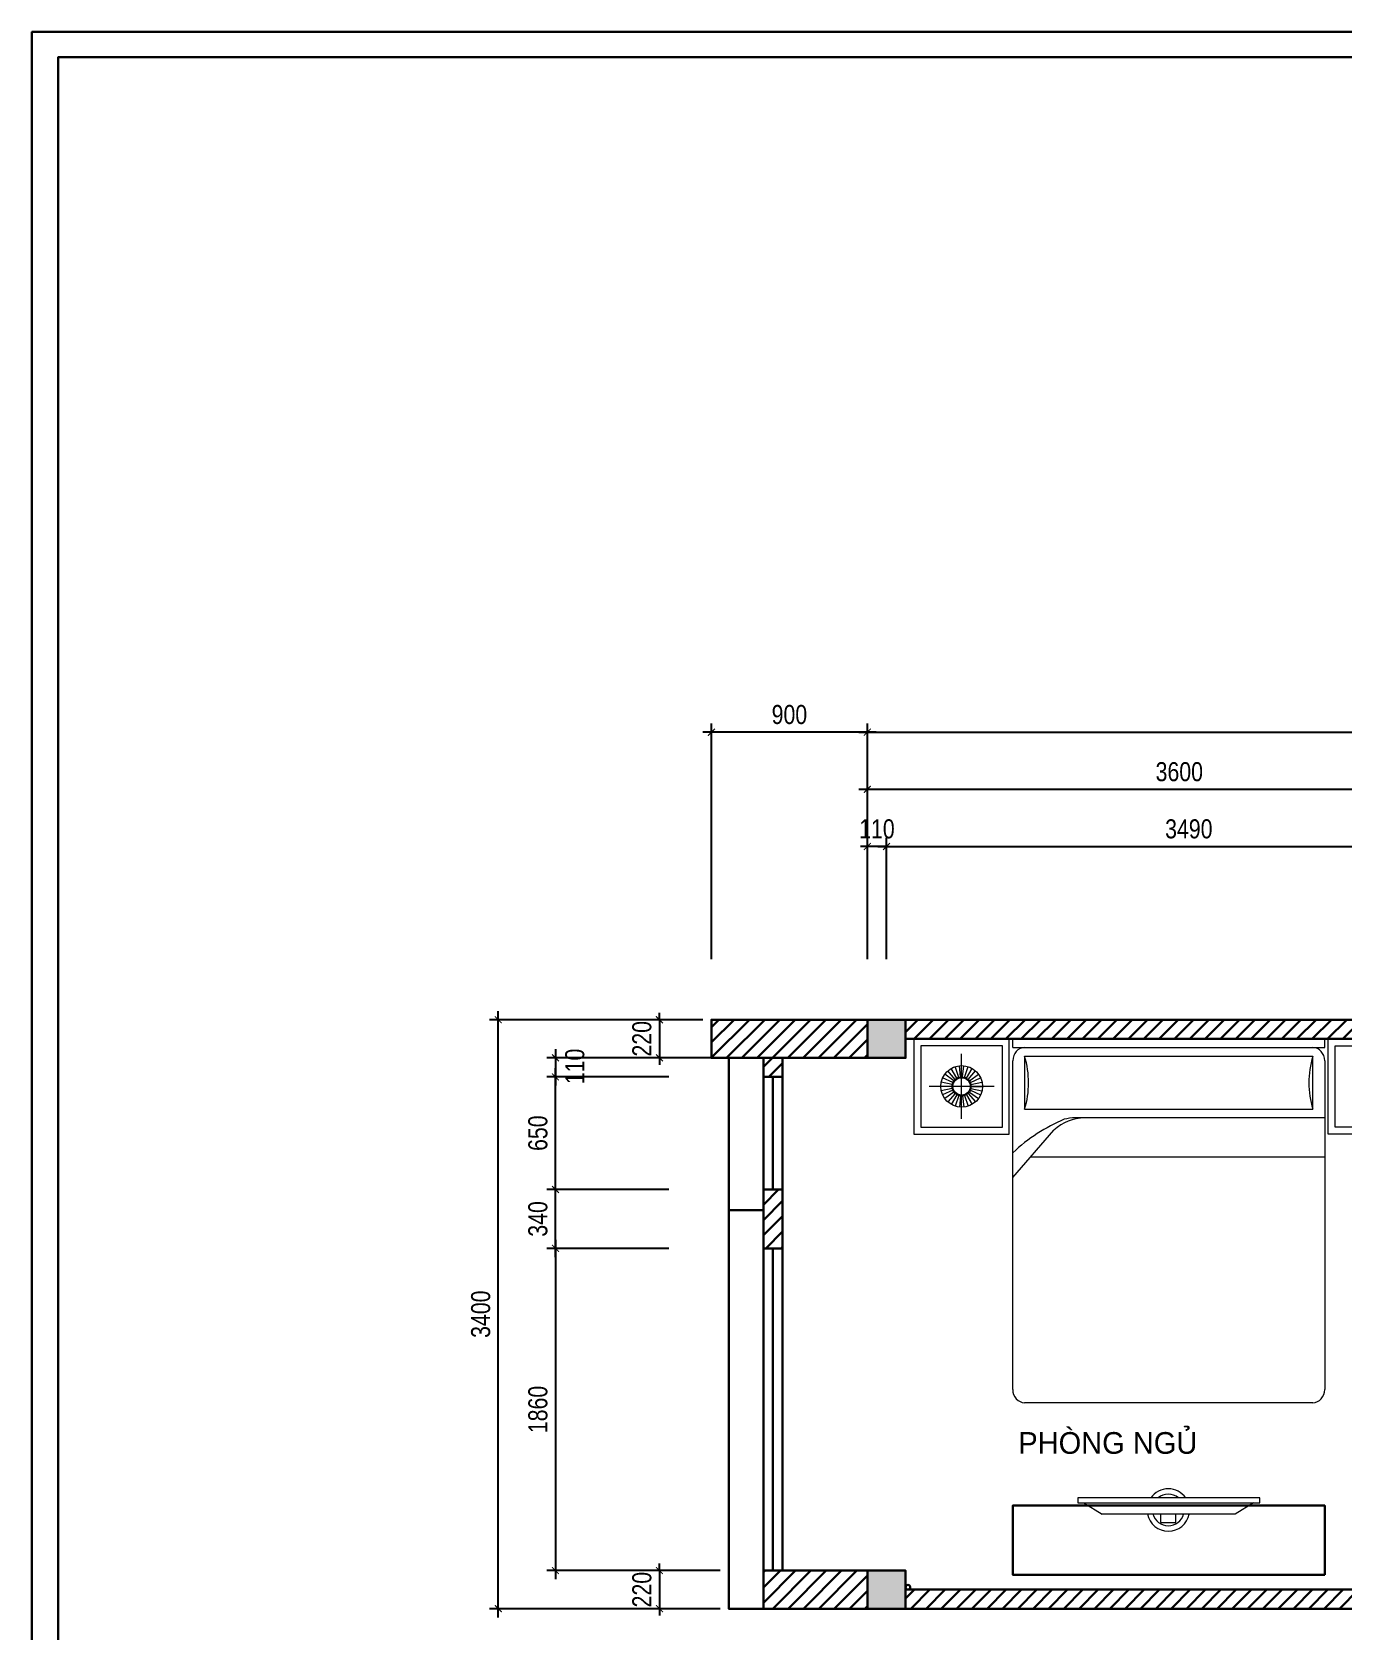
# Model space of a CAD drawing. Header units: millimetres. Extents: x -82962 to 19744, y -138000 to 4535.
# Drawn here: x -74503 to -66937, y -68765 to -59534 of the extents above; entities that cross this region are included whole.
import ezdxf

# ---------------------------------------------------------------- set-up
doc = ezdxf.new("R2010")
doc.units = ezdxf.units.MM
doc.header["$LTSCALE"] = 1000
doc.header["$MEASUREMENT"] = 0
doc.header["$PDMODE"] = 3
doc.layers.get('0').update_dxf_attribs({"lineweight": 30})
doc.layers.get('DEFPOINTS').update_dxf_attribs({"color": 4, "lineweight": 30})
doc.layers.add('NOITHAT', color=156, linetype='Continuous', lineweight=5)
doc.layers.add('THAY', color=4, linetype='Continuous', lineweight=30)
doc.styles.add('A2', font='VnAvantH.TTF')
doc.styles.add('dim', font='arial.ttf', dxfattribs={"width": 0.8})
doc.dimstyles.new('1-100-100', dxfattribs={"dimscale": 0, "dimtxt": 2.2, "dimasz": 0.8, "dimexe": 1, "dimexo": 1, "dimgap": 0.9, "dimtad": 1, "dimdec": 0, "dimzin": 0, "dimdsep": 46, "dimtxsty": 'dim', "dimblk1": 'ARCHTICK', "dimblk2": 'ARCHTICK', "dimsah": 1, "dimcen": 1, "dimdle": 1, "dimclrd": 256, "dimclre": 256, "dimclrt": 1, "dimadec": 0, "dimazin": 0, "dimtfac": 0.0001, "dimtdec": 0, "dimtix": 1, "dimtmove": 2, "dimatfit": 3, "dimldrblk": 'DOT', "dimfxl": 100, "dimtolj": 1, "dimtzin": 0, "dimarcsym": 0})

# ---------------------------------------------------------------- blocks, each defined once
blk = doc.blocks.new('_ARCHTICK')
at = {"color": 0, "linetype": 'ByBlock', "const_width": 0.15}
blk.add_lwpolyline([(-0.5, -0.5), (0.5, 0.5)], dxfattribs=at)
blk = doc.blocks.new('*D1347')
at = {"layer": 'DEFPOINTS', "color": 0, "ltscale": 0.2, "transparency": 16777216}
for p in [(-66081.9, -64236.5), (-69571.9, -64886.5), (-66081.9, -64936.5)]:
    blk.add_point(p, dxfattribs=at)
at = {"layer": 'THAY', "lineweight": -2, "ltscale": 0.2, "transparency": 16777216}
for p, q in [((-69621.9, -64236.5), (-66031.9, -64236.5)), ((-69571.9, -64836.5), (-69571.9, -64186.5)), ((-66081.9, -64886.5), (-66081.9, -64186.5))]:
    blk.add_line(p, q, dxfattribs=at)
at = {"layer": 'THAY', "lineweight": -2, "ltscale": 0.2, "transparency": 16777216, "xscale": 40.00000032884265, "yscale": 40.00000032884265, "zscale": 40.00000032884265, "rotation": 180}
blk.add_blockref('_ARCHTICK', (-69571.9, -64236.5), dxfattribs=at)
at = {"layer": 'THAY', "lineweight": -2, "ltscale": 0.2, "transparency": 16777216, "xscale": 40.00000032884265, "yscale": 40.00000032884265, "zscale": 40.00000032884265}
blk.add_blockref('_ARCHTICK', (-66081.9, -64236.5), dxfattribs=at)
at = {"layer": 'THAY', "color": 1, "ltscale": 0.2, "transparency": 16777216, "insert": (-67826.9, -64135.3), "char_height": 110, "attachment_point": 5, "style": 'dim'}
blk.add_mtext('\\A1;3490', dxfattribs=at)
blk = doc.blocks.new('_DOT')
at = {"color": 0, "linetype": 'ByBlock', "ltscale": 10}
blk.add_line((-0.5, 0), (-1, 0), dxfattribs=at)
at = {"color": 0, "linetype": 'ByBlock', "ltscale": 10, "const_width": 0.5}
blk.add_lwpolyline([(-0.25, 0, 1), (0.25, 0, 1)], format="xyb", close=True, dxfattribs=at)
blk = doc.blocks.new('*D1359')
at = {"layer": 'DEFPOINTS', "color": 0, "ltscale": 0.2, "transparency": 16777216}
for p in [(-69681.9, -63906.5), (-69681.9, -64936.5), (-66081.9, -64936.5)]:
    blk.add_point(p, dxfattribs=at)
at = {"layer": 'THAY', "lineweight": -2, "ltscale": 0.2, "transparency": 16777216}
for p, q in [((-69681.9, -64886.5), (-69681.9, -63856.5)), ((-66081.9, -64886.5), (-66081.9, -63856.5)), ((-66031.9, -63906.5), (-69731.9, -63906.5))]:
    blk.add_line(p, q, dxfattribs=at)
at = {"layer": 'THAY', "lineweight": -2, "ltscale": 0.2, "transparency": 16777216, "xscale": 40.00000032884265, "yscale": 40.00000032884265, "zscale": 40.00000032884265, "rotation": 180}
blk.add_blockref('_ARCHTICK', (-69681.9, -63906.5), dxfattribs=at)
at = {"layer": 'THAY', "lineweight": -2, "ltscale": 0.2, "transparency": 16777216, "xscale": 40.00000032884265, "yscale": 40.00000032884265, "zscale": 40.00000032884265}
blk.add_blockref('_ARCHTICK', (-66081.9, -63906.5), dxfattribs=at)
at = {"layer": 'THAY', "color": 1, "ltscale": 0.2, "transparency": 16777216, "insert": (-67881.9, -63805.3), "char_height": 110, "attachment_point": 5, "style": 'dim'}
blk.add_mtext('\\A1;3600', dxfattribs=at)
blk = doc.blocks.new('*D1360')
at = {"layer": 'DEFPOINTS', "color": 0, "ltscale": 0.2, "transparency": 16777216}
for p in [(-69681.9, -64236.5), (-69681.9, -64936.5), (-69571.9, -64936.5)]:
    blk.add_point(p, dxfattribs=at)
at = {"layer": 'THAY', "lineweight": -2, "ltscale": 0.2, "transparency": 16777216}
for p, q in [((-69681.9, -64236.5), (-69721.9, -64236.5)), ((-69681.9, -64886.5), (-69681.9, -64186.5)), ((-69571.9, -64236.5), (-69681.9, -64236.5)), ((-69571.9, -64886.5), (-69571.9, -64186.5)), ((-69571.9, -64236.5), (-69531.9, -64236.5))]:
    blk.add_line(p, q, dxfattribs=at)
at = {"layer": 'THAY', "lineweight": -2, "ltscale": 0.2, "transparency": 16777216, "xscale": 40.00000032884265, "yscale": 40.00000032884265, "zscale": 40.00000032884265}
blk.add_blockref('_ARCHTICK', (-69681.9, -64236.5), dxfattribs=at)
at = {"layer": 'THAY', "lineweight": -2, "ltscale": 0.2, "transparency": 16777216, "xscale": 40.00000032884265, "yscale": 40.00000032884265, "zscale": 40.00000032884265, "rotation": 180}
blk.add_blockref('_ARCHTICK', (-69571.9, -64236.5), dxfattribs=at)
at = {"layer": 'THAY', "color": 1, "ltscale": 0.2, "transparency": 16777216, "insert": (-69626.9, -64135.3), "char_height": 110, "attachment_point": 5, "style": 'dim'}
blk.add_mtext('\\A1;110', dxfattribs=at)
blk = doc.blocks.new('*D1361')
at = {"layer": 'DEFPOINTS', "color": 0, "ltscale": 0.2, "transparency": 16777216}
for p in [(-58181.9, -63576.5), (-69681.9, -64936.5), (-58181.9, -64936.5)]:
    blk.add_point(p, dxfattribs=at)
at = {"layer": 'THAY', "lineweight": -2, "ltscale": 0.2, "transparency": 16777216}
for p, q in [((-69731.9, -63576.5), (-58131.9, -63576.5)), ((-69681.9, -64886.5), (-69681.9, -63526.5)), ((-58181.9, -64886.5), (-58181.9, -63526.5))]:
    blk.add_line(p, q, dxfattribs=at)
at = {"layer": 'THAY', "lineweight": -2, "ltscale": 0.2, "transparency": 16777216, "xscale": 40.00000032884265, "yscale": 40.00000032884265, "zscale": 40.00000032884265, "rotation": 180}
blk.add_blockref('_ARCHTICK', (-69681.9, -63576.5), dxfattribs=at)
at = {"layer": 'THAY', "lineweight": -2, "ltscale": 0.2, "transparency": 16777216, "xscale": 40.00000032884265, "yscale": 40.00000032884265, "zscale": 40.00000032884265}
blk.add_blockref('_ARCHTICK', (-58181.9, -63576.5), dxfattribs=at)
at = {"layer": 'THAY', "color": 1, "ltscale": 0.2, "transparency": 16777216, "insert": (-63931.9, -63475.3), "char_height": 110, "attachment_point": 5, "style": 'dim'}
blk.add_mtext('\\A1;11500', dxfattribs=at)
blk = doc.blocks.new('*D1376')
at = {"layer": 'DEFPOINTS', "color": 0, "ltscale": 0.2, "transparency": 16777216}
for p in [(-70581.9, -65236.5), (-70881.9, -65456.5), (-70178.1, -65456.5)]:
    blk.add_point(p, dxfattribs=at)
at = {"layer": 'THAY', "lineweight": -2, "ltscale": 0.2, "transparency": 16777216}
for p, q in [((-70631.9, -65236.5), (-70931.9, -65236.5)), ((-70881.9, -65236.5), (-70881.9, -65196.5)), ((-70881.9, -65236.5), (-70881.9, -65456.5)), ((-70228.1, -65456.5), (-70931.9, -65456.5)), ((-70881.9, -65456.5), (-70881.9, -65496.5))]:
    blk.add_line(p, q, dxfattribs=at)
at = {"layer": 'THAY', "lineweight": -2, "ltscale": 0.2, "transparency": 16777216, "xscale": 40.00000032884265, "yscale": 40.00000032884265, "zscale": 40.00000032884265}
for p, rotation in [((-70881.9, -65236.5), 270), ((-70881.9, -65456.5), 90)]:
    blk.add_blockref('_ARCHTICK', p, dxfattribs=dict(at, rotation=rotation))
at = {"layer": 'THAY', "color": 1, "ltscale": 0.2, "transparency": 16777216, "insert": (-70983, -65346.5), "char_height": 110, "attachment_point": 5, "rotation": 90, "style": 'dim'}
blk.add_mtext('\\A1;220', dxfattribs=at)
blk = doc.blocks.new('*D1377')
at = {"layer": 'DEFPOINTS', "color": 0, "ltscale": 0.2, "transparency": 16777216}
for p in [(-70778.1, -65456.5), (-71481.9, -65566.5), (-70778.1, -65566.5)]:
    blk.add_point(p, dxfattribs=at)
at = {"layer": 'THAY', "lineweight": -2, "ltscale": 0.2, "transparency": 16777216}
for p, q in [((-71481.9, -65406.5), (-71481.9, -65616.5)), ((-70828.1, -65456.5), (-71531.9, -65456.5)), ((-70828.1, -65566.5), (-71531.9, -65566.5))]:
    blk.add_line(p, q, dxfattribs=at)
at = {"layer": 'THAY', "lineweight": -2, "ltscale": 0.2, "transparency": 16777216, "xscale": 40.00000032884265, "yscale": 40.00000032884265, "zscale": 40.00000032884265}
for p, rotation in [((-71481.9, -65456.5), 90), ((-71481.9, -65566.5), 270)]:
    blk.add_blockref('_ARCHTICK', p, dxfattribs=dict(at, rotation=rotation))
at = {"layer": 'THAY', "color": 1, "ltscale": 0.2, "transparency": 16777216, "insert": (-71369.9, -65506.2), "char_height": 110, "attachment_point": 5, "rotation": 90, "style": 'dim'}
blk.add_mtext('\\A1;110', dxfattribs=at)
blk = doc.blocks.new('*D1378')
at = {"layer": 'DEFPOINTS', "color": 0, "ltscale": 0.2, "transparency": 16777216}
for p in [(-70778.1, -66556.5), (-71481.9, -68416.5), (-70778.1, -68416.5)]:
    blk.add_point(p, dxfattribs=at)
at = {"layer": 'THAY', "lineweight": -2, "ltscale": 0.2, "transparency": 16777216}
for p, q in [((-71481.9, -66506.5), (-71481.9, -68466.5)), ((-70828.1, -66556.5), (-71531.9, -66556.5)), ((-70828.1, -68416.5), (-71531.9, -68416.5))]:
    blk.add_line(p, q, dxfattribs=at)
at = {"layer": 'THAY', "lineweight": -2, "ltscale": 0.2, "transparency": 16777216, "xscale": 40.00000032884265, "yscale": 40.00000032884265, "zscale": 40.00000032884265}
for p, rotation in [((-71481.9, -66556.5), 90), ((-71481.9, -68416.5), 270)]:
    blk.add_blockref('_ARCHTICK', p, dxfattribs=dict(at, rotation=rotation))
at = {"layer": 'THAY', "color": 1, "ltscale": 0.2, "transparency": 16777216, "insert": (-71583, -67486.5), "char_height": 110, "attachment_point": 5, "rotation": 90, "style": 'dim'}
blk.add_mtext('\\A1;1860', dxfattribs=at)
blk = doc.blocks.new('*D1379')
at = {"layer": 'DEFPOINTS', "color": 0, "ltscale": 0.2, "transparency": 16777216}
for p in [(-70481.9, -68416.5), (-70881.9, -68636.5), (-70481.9, -68636.5)]:
    blk.add_point(p, dxfattribs=at)
at = {"layer": 'THAY', "lineweight": -2, "ltscale": 0.2, "transparency": 16777216}
for p, q in [((-70881.9, -68416.5), (-70881.9, -68376.5)), ((-70531.9, -68416.5), (-70931.9, -68416.5)), ((-70881.9, -68416.5), (-70881.9, -68636.5)), ((-70531.9, -68636.5), (-70931.9, -68636.5)), ((-70881.9, -68636.5), (-70881.9, -68676.5))]:
    blk.add_line(p, q, dxfattribs=at)
at = {"layer": 'THAY', "lineweight": -2, "ltscale": 0.2, "transparency": 16777216, "xscale": 40.00000032884265, "yscale": 40.00000032884265, "zscale": 40.00000032884265}
for p, rotation in [((-70881.9, -68416.5), 270), ((-70881.9, -68636.5), 90)]:
    blk.add_blockref('_ARCHTICK', p, dxfattribs=dict(at, rotation=rotation))
at = {"layer": 'THAY', "color": 1, "ltscale": 0.2, "transparency": 16777216, "insert": (-70983, -68526.5), "char_height": 110, "attachment_point": 5, "rotation": 90, "style": 'dim'}
blk.add_mtext('\\A1;220', dxfattribs=at)
blk = doc.blocks.new('*D1380')
at = {"layer": 'DEFPOINTS', "color": 0, "ltscale": 0.2, "transparency": 16777216}
for p in [(-71811.9, -65236.5), (-70778.1, -65236.5), (-70778.1, -68636.5)]:
    blk.add_point(p, dxfattribs=at)
at = {"layer": 'THAY', "lineweight": -2, "ltscale": 0.2, "transparency": 16777216}
for p, q in [((-70828.1, -65236.5), (-71861.9, -65236.5)), ((-71811.9, -68686.5), (-71811.9, -65186.5)), ((-70828.1, -68636.5), (-71861.9, -68636.5))]:
    blk.add_line(p, q, dxfattribs=at)
at = {"layer": 'THAY', "lineweight": -2, "ltscale": 0.2, "transparency": 16777216, "xscale": 40.00000032884265, "yscale": 40.00000032884265, "zscale": 40.00000032884265}
for p, rotation in [((-71811.9, -65236.5), 90), ((-71811.9, -68636.5), 270)]:
    blk.add_blockref('_ARCHTICK', p, dxfattribs=dict(at, rotation=rotation))
at = {"layer": 'THAY', "color": 1, "ltscale": 0.2, "transparency": 16777216, "insert": (-71913.1, -66936.5), "char_height": 110, "attachment_point": 5, "rotation": 90, "style": 'dim'}
blk.add_mtext('\\A1;3400', dxfattribs=at)
blk = doc.blocks.new('*D1399')
at = {"layer": 'DEFPOINTS', "color": 0, "ltscale": 0.2, "transparency": 16777216}
for p in [(-71481.9, -65566.5), (-70778.1, -65566.5), (-70778.1, -66216.5)]:
    blk.add_point(p, dxfattribs=at)
at = {"layer": 'THAY', "lineweight": -2, "ltscale": 0.2, "transparency": 16777216}
for p, q in [((-71481.9, -66266.5), (-71481.9, -65516.5)), ((-70828.1, -65566.5), (-71531.9, -65566.5)), ((-70828.1, -66216.5), (-71531.9, -66216.5))]:
    blk.add_line(p, q, dxfattribs=at)
at = {"layer": 'THAY', "lineweight": -2, "ltscale": 0.2, "transparency": 16777216, "xscale": 40.00000032884265, "yscale": 40.00000032884265, "zscale": 40.00000032884265}
for p, rotation in [((-71481.9, -65566.5), 90), ((-71481.9, -66216.5), 270)]:
    blk.add_blockref('_ARCHTICK', p, dxfattribs=dict(at, rotation=rotation))
at = {"layer": 'THAY', "color": 1, "ltscale": 0.2, "transparency": 16777216, "insert": (-71583, -65891.5), "char_height": 110, "attachment_point": 5, "rotation": 90, "style": 'dim'}
blk.add_mtext('\\A1;650', dxfattribs=at)
blk = doc.blocks.new('*D1401')
at = {"layer": 'DEFPOINTS', "color": 0, "ltscale": 0.2, "transparency": 16777216}
for p in [(-70581.9, -63576.5), (-70581.9, -64936.5), (-69681.9, -64936.5)]:
    blk.add_point(p, dxfattribs=at)
at = {"layer": 'THAY', "lineweight": -2, "ltscale": 0.2, "transparency": 16777216}
for p, q in [((-69631.9, -63576.5), (-70631.9, -63576.5)), ((-70581.9, -64886.5), (-70581.9, -63526.5)), ((-69681.9, -64886.5), (-69681.9, -63526.5))]:
    blk.add_line(p, q, dxfattribs=at)
at = {"layer": 'THAY', "lineweight": -2, "ltscale": 0.2, "transparency": 16777216, "xscale": 40.00000032884265, "yscale": 40.00000032884265, "zscale": 40.00000032884265, "rotation": 180}
blk.add_blockref('_ARCHTICK', (-70581.9, -63576.5), dxfattribs=at)
at = {"layer": 'THAY', "lineweight": -2, "ltscale": 0.2, "transparency": 16777216, "xscale": 40.00000032884265, "yscale": 40.00000032884265, "zscale": 40.00000032884265}
blk.add_blockref('_ARCHTICK', (-69681.9, -63576.5), dxfattribs=at)
at = {"layer": 'THAY', "color": 1, "ltscale": 0.2, "transparency": 16777216, "insert": (-70131.9, -63475.3), "char_height": 110, "attachment_point": 5, "style": 'dim'}
blk.add_mtext('\\A1;900', dxfattribs=at)
blk = doc.blocks.new('*D1404')
at = {"layer": 'DEFPOINTS', "color": 0, "ltscale": 0.2, "transparency": 16777216}
for p in [(-71481.9, -66216.5), (-70778.1, -66216.5), (-70778.1, -66556.5)]:
    blk.add_point(p, dxfattribs=at)
at = {"layer": 'THAY', "lineweight": -2, "ltscale": 0.2, "transparency": 16777216}
for p, q in [((-71481.9, -66606.5), (-71481.9, -66166.5)), ((-70828.1, -66216.5), (-71531.9, -66216.5)), ((-70828.1, -66556.5), (-71531.9, -66556.5))]:
    blk.add_line(p, q, dxfattribs=at)
at = {"layer": 'THAY', "lineweight": -2, "ltscale": 0.2, "transparency": 16777216, "xscale": 40.00000032884262, "yscale": 40.00000032884262, "zscale": 40.00000032884262}
for p, rotation in [((-71481.9, -66216.5), 90), ((-71481.9, -66556.5), 270)]:
    blk.add_blockref('_ARCHTICK', p, dxfattribs=dict(at, rotation=rotation))
at = {"layer": 'THAY', "color": 1, "ltscale": 0.2, "transparency": 16777216, "insert": (-71583.1, -66386.5), "char_height": 110, "attachment_point": 5, "rotation": 90, "style": 'dim'}
blk.add_mtext('\\A1;340', dxfattribs=at)
blk = doc.blocks.new('A$C44F47C7C')
at = {"layer": 'NOITHAT'}
for p, q in [((570, 2050), (570, 2100.7)), ((570, 2100.7), (2370, 2100.7)), ((570, 2050), (2370, 2050)), ((2370, 2050), (2370, 2100.7)), ((2390, 1550.7), (2390, 2100.7)), ((2390, 2100.7), (2940, 2100.7)), ((2430, 1590.7), (2430, 2060.7)), ((2430, 2060.7), (2900, 2060.7)), ((2900, 2060.7), (2900, 1590.7)), ((2940, 2100.7), (2940, 1550.7)), ((275, 1638.2), (275, 2013.2)), ((570, 76), (570, 1974)), ((638.4, 1999.3), (638.4, 1694.7)), ((2301.6, 1999.3), (638.4, 1999.3)), ((2301.6, 1694.7), (2301.6, 1999.3)), ((2370, 1974), (2370, 76)), ((462.5, 1825.7), (87.5, 1825.7)), ((638.4, 1694.7), (2301.6, 1694.7)), ((570, 1299.9), (807.9, 1572.5)), ((2370, 1644), (929.9, 1644)), ((2900, 1590.7), (2430, 1590.7)), ((2940, 1550.7), (2390, 1550.7)), ((2370, 1416.7), (671.9, 1416.7)), ((2301.6, 0), (638.4, 0))]:
    blk.add_line(p, q, dxfattribs=at)
at = {"layer": 'NOITHAT', "lineweight": 5}
for p, q in [((258, 1878), (237.9, 1939.8)), ((269.3, 1880.4), (262.5, 1945)), ((280.7, 1880.4), (287.5, 1945)), ((292, 1878), (312.1, 1939.8)), ((221.2, 1837.1), (157.6, 1850.6)), ((224.8, 1848), (165.4, 1874.5)), ((230.5, 1858), (177.9, 1896.2)), ((238.2, 1866.5), (194.7, 1914.8)), ((247.5, 1873.3), (215, 1929.6)), ((302.5, 1873.3), (335, 1929.6)), ((311.8, 1866.5), (355.3, 1914.8)), ((319.5, 1858), (372.1, 1896.2)), ((325.2, 1848), (384.6, 1874.5)), ((328.8, 1837.1), (392.4, 1850.6)), ((2575.3, 1710.1), (2575.3, 1911.5)), ((2575.3, 1911.5), (2736.5, 1911.5)), ((2585.9, 1896.7), (2585.9, 1847.8)), ((2595.1, 1905.9), (2634.6, 1905.9)), ((2605.1, 1856.5), (2605.1, 1761.6)), ((2625.6, 1856.5), (2625.6, 1761.6)), ((2643.8, 1896.7), (2643.8, 1847.8)), ((2654.9, 1887.2), (2714.3, 1887.2)), ((2654.9, 1879.1), (2714.3, 1879.1)), ((2654.9, 1871.1), (2714.3, 1871.1)), ((2654.9, 1863), (2714.3, 1863)), ((2654.9, 1855), (2714.3, 1855)), ((2736.5, 1911.5), (2736.5, 1710.1)), ((220, 1825.7), (155, 1825.7)), ((221.2, 1814.2), (157.6, 1800.7)), ((224.8, 1803.3), (165.4, 1776.9)), ((230.5, 1793.3), (177.9, 1755.1)), ((238.2, 1784.8), (194.7, 1736.5)), ((247.5, 1778), (215, 1721.7)), ((258, 1773.4), (237.9, 1711.5)), ((269.3, 1771), (262.5, 1706.3)), ((280.7, 1771), (287.5, 1706.3)), ((292, 1773.4), (312.1, 1711.5)), ((302.5, 1778), (335, 1721.7)), ((311.8, 1784.8), (355.3, 1736.5)), ((319.5, 1793.3), (372.1, 1755.1)), ((325.2, 1803.3), (384.6, 1776.9)), ((328.8, 1814.2), (392.4, 1800.7)), ((330, 1825.7), (395, 1825.7)), ((2585.9, 1727.2), (2585.9, 1776.1)), ((2595.1, 1838.7), (2605.1, 1838.7)), ((2595.1, 1785.2), (2605.1, 1785.2)), ((2634.6, 1838.7), (2625.6, 1838.7)), ((2634.6, 1785.2), (2625.6, 1785.2)), ((2643.8, 1727.2), (2643.8, 1776.1)), ((2713.9, 1832.7), (2655.6, 1832.7)), ((2655.6, 1832.7), (2655.6, 1758.5)), ((2655.6, 1814.1), (2713.9, 1814.1)), ((2655.6, 1795.6), (2713.9, 1795.6)), ((2655.6, 1777.1), (2713.9, 1777.1)), ((2655.6, 1758.5), (2713.9, 1758.5)), ((2674.1, 1758.5), (2674.1, 1832.7)), ((2695.3, 1758.5), (2695.3, 1832.7)), ((2713.9, 1758.5), (2713.9, 1832.7)), ((2736.5, 1710.1), (2575.3, 1710.1)), ((2595.1, 1718), (2634.6, 1718)), ((2655.6, 1738.6), (2655.6, 1733.4)), ((2672.5, 1738.6), (2655.6, 1738.6)), ((2655.6, 1733.4), (2672.5, 1733.4)), ((2672.5, 1733.4), (2672.5, 1738.6)), ((2676.3, 1738.6), (2676.3, 1733.4)), ((2693.2, 1738.6), (2676.3, 1738.6)), ((2676.3, 1733.4), (2693.2, 1733.4)), ((2693.2, 1733.4), (2693.2, 1738.6)), ((2696.9, 1738.6), (2696.9, 1733.4)), ((2713.9, 1738.6), (2696.9, 1738.6)), ((2696.9, 1733.4), (2713.9, 1733.4)), ((2713.9, 1733.4), (2713.9, 1738.6))]:
    blk.add_line(p, q, dxfattribs=at)
at = {"layer": 'NOITHAT'}
for points in [[(0, 2100.7), (0, 1550.7), (550, 1550.7), (550, 2100.7)], [(40, 2060.7), (40, 1590.7), (510, 1590.7), (510, 2060.7)]]:
    blk.add_lwpolyline(points, close=True, dxfattribs=at)
blk.add_circle((275, 1825.7), 120, dxfattribs=at)
at = {"layer": 'NOITHAT', "lineweight": 5}
for radius in [55, 50]:
    blk.add_circle((275, 1825.7), radius, dxfattribs=at)
for centre, radius, start, end in [((2595.1, 1896.7), 9.15, 90, 180), ((2595.1, 1847.8), 9.15, 180, 270), ((2615.4, 1865.3), 22.9, 296.56892, 243.43108), ((2615.4, 1856.5), 10.2, 0, 180), ((2634.6, 1896.7), 9.15, 0, 90), ((2634.6, 1847.8), 9.15, 270, 0), ((2595.1, 1776.1), 9.15, 90, 180), ((2615.4, 1754.3), 22.9, 116.56892, 63.43108), ((2615.4, 1761.6), 10.2, 180, 0), ((2634.6, 1776.1), 9.15, 0, 90), ((2595.1, 1727.2), 9.15, 180, 270), ((2634.6, 1727.2), 9.15, 270, 0)]:
    blk.add_arc(centre, radius, start, end, dxfattribs=at)
at = {"layer": 'NOITHAT'}
for centre, major_axis, start_param, end_param in [((638.4, 1974), (0, 76), 0, 1.570796), ((2301.6, 1974), (0, 76), -1.570796, 0), ((237.6, 1847), (0, 470.7), 4.382801, 5.041977), ((2702.4, 1847), (0, 470.7), 1.241209, 1.900384), ((1240.1, 548.2), (0, 1164), 0.364577, 0.693974), ((984.1, 1340), (0, 304), 0, 0.699981), ((929.9, 1340), (0, 304), 0, 0.233748), ((638.4, 76), (0, 76), 1.570796, 3.141593), ((2301.6, 76), (0, 76), 3.141593, 4.712389)]:
    blk.add_ellipse(centre, major_axis=major_axis, ratio=0.9, start_param=start_param, end_param=end_param, dxfattribs=at)
blk = doc.blocks.new('A$C4AE13D6C')
at = {"layer": 'NOITHAT'}
for p, q in [((163.3, 1050), (192.3, 1050)), ((163.3, 0), (163.3, 1050)), ((192.3, 1050), (192.3, 0)), ((163.3, 1014.6), (99.3, 908.4)), ((99.3, 908.4), (99.3, 141.6)), ((51.2, 566.7), (99.3, 566.7)), ((51.2, 477.8), (51.2, 566.7)), ((99.3, 566.7), (99.3, 477.8)), ((99.3, 477.8), (51.2, 477.8)), ((163.3, 35.4), (99.3, 141.6)), ((192.3, 0), (163.3, 0))]:
    blk.add_line(p, q, dxfattribs=at)
at = {"layer": 'NOITHAT', "extrusion": (0, 0, -1)}
for major_axis, start_param, end_param in [((122.4, 4.4), 1.795683, 4.558708), ((91.3, 3.3), 1.861658, 4.492936), ((122.4, 4.4), -0.927416, 0.999544), ((91.3, 3.3), -0.662517, 0.735411)]:
    blk.add_ellipse((122.4, 522.6), major_axis=major_axis, ratio=1, start_param=start_param, end_param=end_param, dxfattribs=at)

msp = doc.modelspace()

# ---------------------------------------------------------------- hatches: boundary and pattern name
at = {"layer": 'THAY', "ltscale": 0.2}
h = msp.add_hatch(dxfattribs=at)
h.set_pattern_fill('ANSI31', color=256, scale=500)
h.paths.add_polyline_path([(-58401.86937, -65236.4995), (-61271.86937, -65236.4995), (-61271.86937, -65346.4995), (-58401.86937, -65346.4995)])
h.paths.add_polyline_path([(-58181.86937, -65456.4995), (-58291.86937, -65456.4995), (-58291.86937, -68416.4995), (-58181.86937, -68416.4995)])
h.paths.add_polyline_path([(-58291.86937, -66246.4995), (-58781.86937, -66246.4995), (-58781.86937, -66121.4995), (-58891.86937, -66121.4995), (-58891.86937, -66356.4995), (-58291.86937, -66356.4995)])
h.paths.add_polyline_path([(-61271.86937, -65456.4995), (-61381.86937, -65456.4995), (-61381.86937, -67446.4995), (-61931.86937, -67446.4995), (-62406.86937, -67446.4995), (-62406.86937, -67556.4995), (-61271.86937, -67556.4995)])
h.paths.add_polyline_path([(-61491.86937, -65236.4995), (-63091.86937, -65236.4995), (-63091.86937, -65346.4995), (-62981.86937, -65346.4995), (-62981.86937, -65741.4995), (-63201.86937, -65741.4995), (-63201.86937, -65796.4995), (-62926.86937, -65796.4995), (-62926.86937, -65346.4995), (-61491.86937, -65346.4995)])
h.paths.add_polyline_path([(-63201.86937, -65456.4995), (-63311.86937, -65456.4995), (-63311.86937, -67556.4995), (-63146.86937, -67556.4995), (-63146.86937, -67446.4995), (-63201.86937, -67446.4995)])
h.paths.add_polyline_path([(-66191.86937, -65236.4995), (-69461.86937, -65236.4995), (-69461.86937, -65346.4995), (-66191.86937, -65346.4995)])
h.paths.add_polyline_path([(-69681.86937, -65236.4995), (-70581.86937, -65236.4995), (-70581.86937, -65456.4995), (-69681.86937, -65456.4995)])
h.paths.add_polyline_path([(-70171.86937, -65456.4995), (-70281.86937, -65456.4995), (-70281.86937, -65566.4995), (-70171.86937, -65566.4995)])
h.paths.add_polyline_path([(-70171.86937, -66216.4995), (-70281.86937, -66216.4995), (-70281.86937, -66556.4995), (-70171.86937, -66556.4995)])
h.paths.add_polyline_path([(-69681.86937, -68416.4995), (-70281.86937, -68416.4995), (-70281.86937, -68636.4995), (-69681.86937, -68636.4995)])
h.paths.add_polyline_path([(-66191.86937, -68526.4995), (-69461.86937, -68526.4995), (-69461.86937, -68636.4995), (-66191.86937, -68636.4995)])
h.paths.add_polyline_path([(-63311.86937, -68526.4995), (-65971.86937, -68526.4995), (-65971.86937, -68636.4995), (-63311.86937, -68636.4995)])
h.paths.add_polyline_path([(-61491.86937, -68526.4995), (-63091.86937, -68526.4995), (-63091.86937, -68636.4995), (-61491.86937, -68636.4995)])
h.paths.add_polyline_path([(-58401.86937, -68526.4995), (-61271.86937, -68526.4995), (-61271.86937, -68636.4995), (-58401.86937, -68636.4995)])
h.paths.add_polyline_path([(-65682.78734, -65635.31464), (-65574.28734, -65635.31464), (-65574.28734, -65477.81464), (-65682.78734, -65477.81464)], flags=9)
h.paths.add_polyline_path([(-64868.95722, -65626.34962), (-64692.45722, -65626.34962), (-64692.45722, -65468.84962), (-64868.95722, -65468.84962)], flags=9)
h.paths.add_polyline_path([(-65071.96934, -65626.34962), (-64967.46934, -65626.34962), (-64967.46934, -65468.84962), (-65071.96934, -65468.84962)], flags=9)
h.paths.add_polyline_path([(-65297.92314, -65626.34962), (-65189.42314, -65626.34962), (-65189.42314, -65468.84962), (-65297.92314, -65468.84962)], flags=9)
h.paths.add_polyline_path([(-63665.63258, -66069.52393), (-63489.13258, -66069.52393), (-63489.13258, -65912.02393), (-63665.63258, -65912.02393)], flags=9)
h.paths.add_polyline_path([(-63651.60723, -65828.95612), (-63475.10723, -65828.95612), (-63475.10723, -65671.45612), (-63651.60723, -65671.45612)], flags=9)
h.paths.add_polyline_path([(-63811.54096, -65638.23358), (-63635.04096, -65638.23358), (-63635.04096, -65480.73358), (-63811.54096, -65480.73358)], flags=9)
h.paths.add_polyline_path([(-64080.55565, -65618.10373), (-63900.05565, -65618.10373), (-63900.05565, -65460.60373), (-64080.55565, -65460.60373)], flags=9)
h.paths.add_polyline_path([(-64397.90861, -65618.10373), (-64221.40861, -65618.10373), (-64221.40861, -65460.60373), (-64397.90861, -65460.60373)], flags=9)
h.paths.add_polyline_path([(-64637.90861, -65618.10373), (-64461.40861, -65618.10373), (-64461.40861, -65460.60373), (-64637.90861, -65460.60373)], flags=9)
h.paths.add_polyline_path([(-60938.63244, -68605.30782), (-60938.63244, -68345.19458), (-61165.31048, -68345.19458), (-61165.31048, -68605.30782)], flags=9)
h.paths.add_polyline_path([(-60715.21217, -68715.30782), (-60715.21217, -68455.19458), (-60941.8902, -68455.19458), (-60941.8902, -68715.30782)], flags=9)
h = msp.add_hatch(color=256, dxfattribs=at)
h.dxf.hatch_style = 1
h.paths.add_polyline_path([(-69461.86937, -65236.4995), (-69681.86937, -65236.4995), (-69681.86937, -65456.4995), (-69461.86937, -65456.4995)])
h = msp.add_hatch(color=256, dxfattribs=at)
h.dxf.hatch_style = 1
h.paths.add_polyline_path([(-69461.86937, -68416.4995), (-69681.86937, -68416.4995), (-69681.86937, -68636.4995), (-69461.86937, -68636.4995)])

# ---------------------------------------------------------------- linework, layer by layer
at = {"layer": 'THAY'}
for p, q in [((-69681.86937, -65236.4995), (-58181.86937, -65236.4995)), ((-69461.86937, -65346.4995), (-66191.86937, -65346.4995)), ((-70281.86937, -65566.4995), (-70281.86937, -65456.4995)), ((-70171.86937, -65566.4995), (-70171.86937, -65456.4995)), ((-70281.86937, -66556.4995), (-70281.86937, -66216.4995)), ((-70171.86937, -66556.4995), (-70171.86937, -66216.4995)), ((-70281.86937, -68636.4995), (-70281.86937, -67976.77214)), ((-70171.86937, -68416.4995), (-70171.86937, -67976.77214)), ((-69681.86937, -68636.4995), (-69681.86937, -68416.4995))]:
    msp.add_line(p, q, dxfattribs=at)
at = {"layer": 'THAY', "ltscale": 0.2}
for p, q in [((-70481.86937, -66336.4995), (-70481.86937, -65456.4995)), ((-70226.86937, -66216.4995), (-70226.86937, -65566.4995)), ((-70226.86937, -66556.4995), (-70226.86937, -67976.77214)), ((-70226.86937, -66556.4995), (-70226.86937, -68416.4995)), ((-69681.86937, -68416.4995), (-70281.86937, -68416.4995)), ((-70281.86937, -68636.4995), (-69681.86937, -68636.4995))]:
    msp.add_line(p, q, dxfattribs=at)
at = {"layer": 'THAY', "linetype": 'Continuous'}
for p, q in [((-70281.86937, -65566.4995), (-70171.86937, -65566.4995)), ((-70281.86937, -65566.4995), (-70171.86937, -65566.4995)), ((-70281.86937, -66216.4995), (-70171.86937, -66216.4995)), ((-70281.86937, -66216.4995), (-70171.86937, -66216.4995)), ((-70281.86937, -66556.4995), (-70171.86937, -66556.4995)), ((-70281.86937, -66556.4995), (-70171.86937, -66556.4995)), ((-69681.86937, -68416.4995), (-69571.86937, -68416.4995)), ((-66191.86937, -68526.4995), (-69461.86937, -68526.4995)), ((-58181.86937, -68636.4995), (-69681.86937, -68636.4995))]:
    msp.add_line(p, q, dxfattribs=at)
at = {"layer": 'THAY', "ltscale": 0.2}
for points in [[(-74502.89342, -74967.61103), (-52529.56781, -74967.61103), (-52529.56781, -59534.43186), (-74502.89342, -59534.43186)], [(-74352.60656, -74813.38287), (-52679.85467, -74813.38287), (-52679.85467, -59680.77743), (-74352.60656, -59680.77743)], [(-70171.86937, -66556.4995), (-70281.86937, -66556.4995), (-70281.86937, -68416.4995), (-70171.86937, -68416.4995)]]:
    msp.add_lwpolyline(points, close=True, dxfattribs=at)
at = {"layer": 'THAY'}
for points in [[(-69681.86937, -65456.4995), (-70581.86937, -65456.4995), (-70581.86937, -65236.4995), (-69681.86937, -65236.4995)], [(-69681.86937, -65236.4995), (-69461.86937, -65236.4995), (-69461.86937, -65456.4995), (-69681.86937, -65456.4995)], [(-67042.94045, -68440.99006), (-68842.94045, -68440.99006), (-68842.94045, -68040.99006), (-67042.94045, -68040.99006)], [(-69681.86937, -68416.4995), (-69461.86937, -68416.4995), (-69461.86937, -68636.4995), (-69681.86937, -68636.4995)]]:
    msp.add_lwpolyline(points, close=True, dxfattribs=at)
at = {"layer": 'THAY', "ltscale": 0.2}
msp.add_lwpolyline([(-70171.86937, -65566.4995), (-70171.86937, -66216.4995), (-70281.86937, -66216.4995), (-70281.86937, -65566.4995)], dxfattribs=at)
at = {"layer": 'THAY'}
msp.add_lwpolyline([(-70281.86937, -66336.4995), (-70481.86937, -66336.4995), (-70481.86937, -68636.4995), (-70281.86937, -68636.4995), (-70281.86937, -68416.4995)], dxfattribs=at)
at = {"layer": 'THAY', "ltscale": 0.2}
msp.add_circle((-69448.36937, -68512.9995), 13.5, dxfattribs=at)

# ---------------------------------------------------------------- block references
at = {"layer": 'THAY'}
msp.add_blockref('A$C44F47C7C', (-69412.94066, -67447.16609), dxfattribs=at)
at = {"layer": 'THAY', "color": 0, "xscale": -1, "rotation": 270}
msp.add_blockref('A$C4AE13D6C', (-68467.94062, -68189.23802), dxfattribs=at)

# ---------------------------------------------------------------- texts
at = {"layer": 'THAY', "style": 'A2'}
msp.add_text('phßng ngñ  ', height=125.2390539, dxfattribs=at).set_placement((-68810.69981, -67742.32381))

# ---------------------------------------------------------------- dimensions: what is measured, and where the dimension line sits
at = {"layer": 'THAY', "ltscale": 0.2}
for base, p1, p2, picture, middle in [((-70581.86937, -63576.49949), (-69681.86937, -64936.4995), (-70581.86937, -64936.4995), '*D1401', (-70131.86937, -63475.33646)), ((-58181.86937, -63576.49949), (-69681.86937, -64936.4995), (-58181.86937, -64936.4995), '*D1361', (-63931.86937, -63475.33646)), ((-69681.86937, -63906.49949), (-66081.86937, -64936.4995), (-69681.86937, -64936.4995), '*D1359', (-67881.86937, -63805.29895)), ((-69681.86937, -64236.4995), (-69571.86937, -64936.4995), (-69681.86937, -64936.4995), '*D1360', (-69626.86937, -64135.33647)), ((-66081.86937, -64236.4995), (-69571.86937, -64886.4995), (-66081.86937, -64936.4995), '*D1347', (-67826.86937, -64135.29895))]:
    dim = msp.add_linear_dim(base=base, p1=p1, p2=p2, dimstyle='1-100-100', override={"dimscale": 50}, dxfattribs=at)
    dim.commit()
    dim.dimension.update_dxf_attribs({"geometry": picture, "text_midpoint": middle})
for base, p1, p2, picture, middle in [((-71811.86937, -65236.4995), (-70778.11159, -68636.4995), (-70778.11159, -65236.4995), '*D1380', (-71913.06992, -66936.4995)), ((-70881.86937, -65456.4995), (-70581.86937, -65236.4995), (-70178.11159, -65456.4995), '*D1376', (-70983.0324, -65346.4995)), ((-71481.86937, -65566.4995), (-70778.11159, -66216.4995), (-70778.11159, -65566.4995), '*D1399', (-71583.0324, -65891.4995)), ((-71481.86937, -66216.4995), (-70778.11159, -66556.4995), (-70778.11159, -66216.4995), '*D1404', (-71583.06991, -66386.4995)), ((-71481.86937, -68416.4995), (-70778.11159, -66556.4995), (-70778.11159, -68416.4995), '*D1378', (-71583.0324, -67486.4995)), ((-70881.86937, -68636.4995), (-70481.86937, -68416.4995), (-70481.86937, -68636.4995), '*D1379', (-70983.0324, -68526.4995))]:
    dim = msp.add_linear_dim(base=base, p1=p1, p2=p2, angle=90, dimstyle='1-100-100', override={"dimscale": 50}, dxfattribs=at)
    dim.commit()
    dim.dimension.update_dxf_attribs({"geometry": picture, "text_midpoint": middle})
dim = msp.add_linear_dim(base=(-71481.86937, -65566.4995), p1=(-70778.11159, -65456.4995), p2=(-70778.11159, -65566.4995), angle=90, dimstyle='1-100-100', override={"dimscale": 50}, dxfattribs=at)
dim.commit()
dim.dimension.update_dxf_attribs({"geometry": '*D1377', "text_midpoint": (-71369.86681, -65506.20514), "dimtype": 160})

doc.saveas('drawing.dxf')
